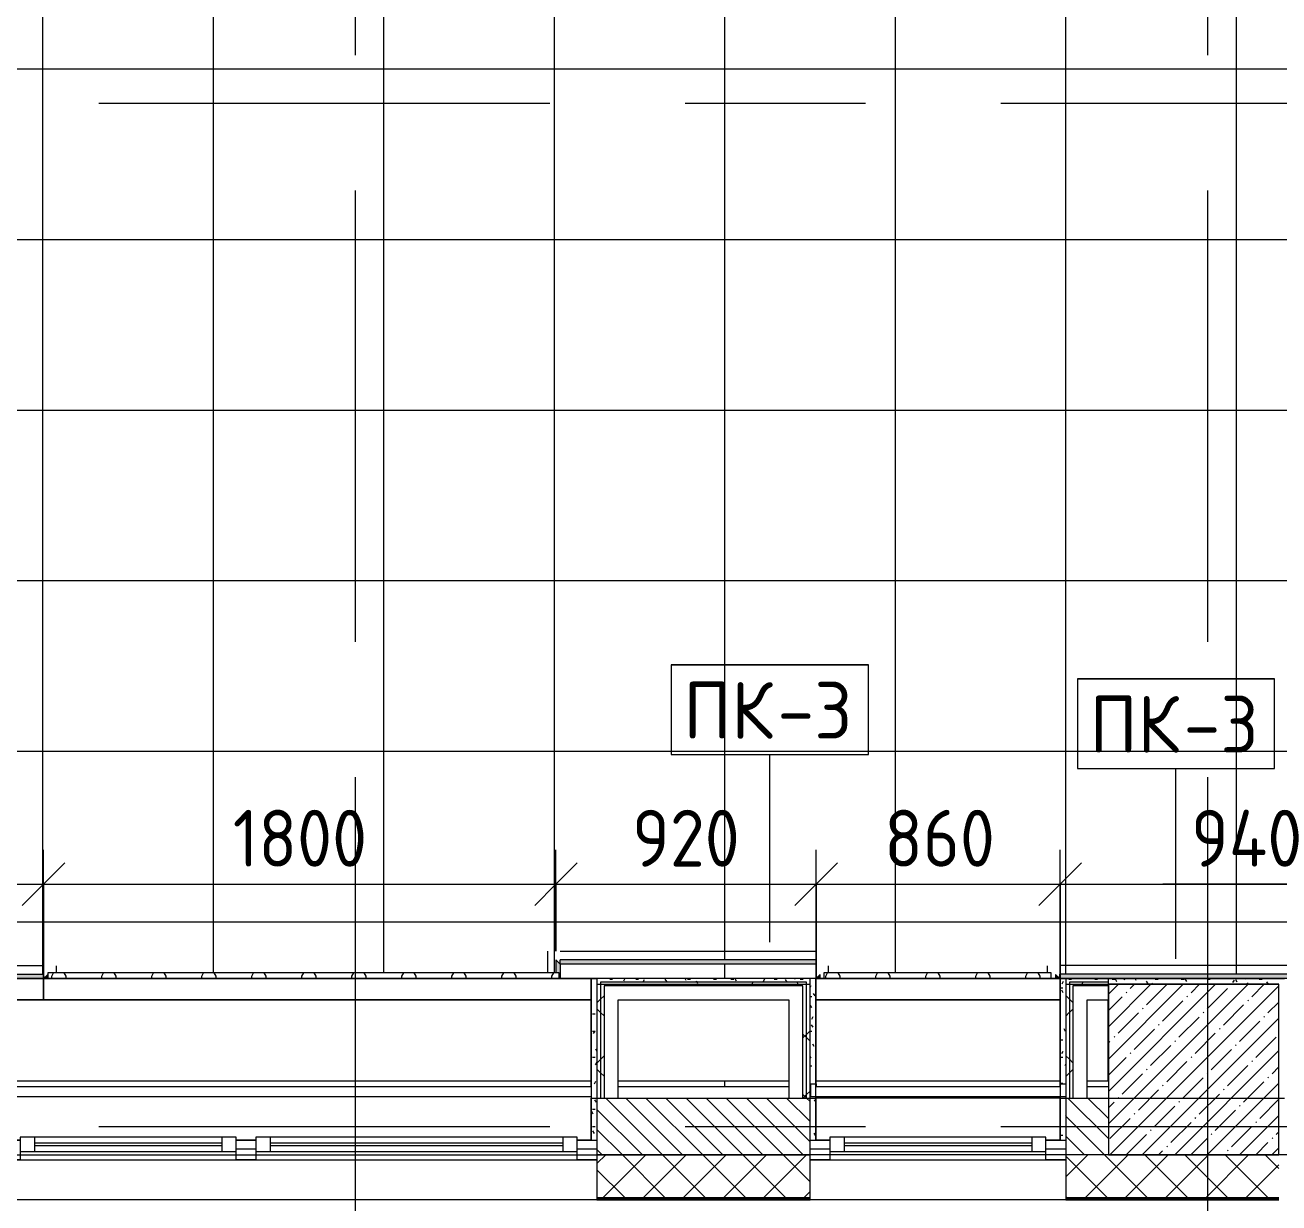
# Model space of a CAD drawing. Header units: millimetres. Extents: x -4005 to 195566, y -8553 to 29000.
# Drawn here: x 12847 to 17260, y -269 to 3874 of the extents above; entities that cross this region are included whole.
import ezdxf

# ---------------------------------------------------------------- set-up
doc = ezdxf.new("R2010")
doc.units = ezdxf.units.MM
doc.linetypes.add('Осевая', pattern=[3175, 635, -476.25, 1587.5, -476.25])
for name, color, linetype, lineweight in [('A-ANNO-DIMS', 7, 'Continuous', 9), ('A-ANNO-DIMS-100', 7, 'Continuous', 9), ('A-FLOR-PATT', 7, 'Continuous', 9), ('A-GENM', 7, 'Continuous', 9), ('A-GENM-IDEN', 7, 'Continuous', 9), ('A-GLAZ', 7, 'Continuous', 9), ('A-GLAZ-1', 7, 'Continuous', 13), ('A-WALL', 7, 'Continuous', 9), ('I-WALL', 7, 'Continuous', 9), ('S-COLS', 7, 'Continuous', 9), ('Знаки', 7, 'Continuous', 9), ('Оси', 7, 'Continuous', 9), ('Оси-2', 7, 'Осевая', 9)]:
    doc.layers.add(name, color=color, linetype=linetype, lineweight=lineweight)
for name, color, linetype, lineweight, true_color in [('A-FLOR-1', 7, 'Continuous', 9, 0x787878), ('A-GENM-1', 7, 'Continuous', 9, 0xff8040), ('A-GENM-2', 7, 'Continuous', 9, 0x004000), ('A-WALL-1', 9, 'Continuous', 9, 0x808080), ('A-WALL-FNSH-1', 9, 'Continuous', 9, 0x808080), ('I-WALL-2', 9, 'Continuous', 9, 0x808080), ('S-COLS-1', 9, 'Continuous', 9, 0x808080)]:
    doc.layers.add(name, color=color, linetype=linetype, lineweight=lineweight, true_color=true_color)
doc.styles.add('GOST Common_1', font='GOST_Common.ttf', dxfattribs={"height": 200})
doc.styles.add('ISOCPEUR_1', font='isocpeur.ttf', dxfattribs={"width": 0.9, "height": 200})
doc.dimstyles.new('ISO-2_0_0_9К_Средний_округл2', dxfattribs={"dimscale": 304.8, "dimtxt": 199.196235, "dimasz": 0.492126, "dimexe": 0.393701, "dimexo": 0, "dimgap": 0, "dimtad": 1, "dimdec": 0, "dimrnd": 10, "dimzin": 0, "dimdsep": 46, "dimtxsty": 'ISOCPEUR_1', "dimblk1": 'OBLIQUE', "dimblk2": 'OBLIQUE', "dimsah": 1, "dimcen": 0.09, "dimdle": 0.393701, "dimazin": 0, "dimtfac": 1, "dimtdec": 4, "dimtix": 1, "dimtmove": 0, "dimatfit": 3, "dimfxl": 1, "dimtvp": 1, "dimtolj": 1, "dimtzin": 0, "dimarcsym": 2})
doc.dimstyles.new('ISO-2_0_0_9К_Средний_округл2_1', dxfattribs={"dimscale": 304.8, "dimtxt": 199.196235, "dimasz": 0.492126, "dimexe": 0.393701, "dimexo": 0, "dimgap": 0, "dimtad": 1, "dimdec": 0, "dimrnd": 10, "dimzin": 0, "dimdsep": 46, "dimtxsty": 'ISOCPEUR_1', "dimblk1": 'OBLIQUE', "dimblk2": 'OBLIQUE', "dimsah": 1, "dimcen": 0.09, "dimdle": 0.393701, "dimazin": 0, "dimtfac": 1, "dimtdec": 4, "dimtix": 1, "dimtmove": 1, "dimatfit": 3, "dimfxl": 1, "dimtvp": 1, "dimtolj": 1, "dimtzin": 0, "dimarcsym": 2})
pattern_1 = [(0, (0, 0), (121.92, 30.48), [10.058, -81.382, 10.058, -81.382, -487.68]), (0, (0, 0), (121.92, 30.48), [-182.88, 10.058, -172.822, 10.058, -81.382, -213.36]), (0, (0, 0), (121.92, 30.48), [-457.2, 10.058, -50.902, 10.058, -142.342]), (120, (45.72, 15.24), (-87.356454, 90.345817), [10.058, -81.382, 10.058, -81.382, -487.68]), (120, (45.72, 15.24), (-87.356454, 90.345817), [-182.88, 10.058, -172.822, 10.058, -81.382, -213.36]), (120, (45.72, 15.24), (-87.356454, 90.345817), [-457.2, 10.058, -50.902, 10.058, -142.342]), (240, (60.96, 76.2), (-34.563546, -120.825817), [10.058, -81.382, 10.058, -81.382, -487.68]), (240, (60.96, 76.2), (-34.563546, -120.825817), [-182.88, 10.058, -172.822, 10.058, -81.382, -213.36]), (240, (60.96, 76.2), (-34.563546, -120.825817), [-457.2, 10.058, -50.902, 10.058, -142.342])]
pattern_2 = [(45, (0, 0), (-106.066, 106.066), []), (135, (0, 0), (-106.066, -106.066), [])]

# ---------------------------------------------------------------- blocks, each defined once
blk = doc.blocks.new('120_Окно_СКБ_2Ст - 120_Окно_СКБ_2Ст 2100х2500 _мал створка справа_-V9-План отделки полов с раскладкой материалов 1 этажа в осях 1-12')
at = {"layer": 'A-GLAZ'}
for p, q in [((1050, -57), (-1050, -57)), ((-1030, -127), (-980, -127)), ((-930, -107), (100, -107)), ((100, -117), (-930, -117)), ((150, -127), (220, -127)), ((270, -107), (930, -107)), ((930, -117), (270, -117)), ((980, -127), (1030, -127))]:
    blk.add_line(p, q, dxfattribs=at)
at = {"layer": 'A-GLAZ-1'}
for p, q in [((-1050, -127), (-1050, -57)), ((-1050, -57), (-980, -57)), ((-980, -57), (-980, -127)), ((150, -87), (-980, -87)), ((-980, -87), (-980, -137)), ((-930, -137), (-930, -87)), ((100, -137), (100, -87)), ((150, -127), (150, -57)), ((150, -57), (220, -57)), ((150, -137), (150, -87)), ((220, -57), (220, -127)), ((980, -87), (220, -87)), ((220, -87), (220, -137)), ((270, -137), (270, -87)), ((930, -137), (930, -87)), ((980, -127), (980, -57)), ((980, -57), (1050, -57)), ((980, -137), (980, -87)), ((1050, -57), (1050, -127)), ((-980, -127), (-1050, -127)), ((220, -127), (150, -127)), ((1050, -127), (980, -127)), ((-980, -137), (150, -137)), ((220, -137), (980, -137))]:
    blk.add_line(p, q, dxfattribs=at)
blk = doc.blocks.new('120_Окно_СКБ_1Ст - 120_Окно_СКБ_1Ст 900х2500_h_-V18-План отделки полов с раскладкой материалов 1 этажа в осях 1-12')
at = {"layer": 'A-GLAZ'}
for p, q in [((450, -57), (-450, -57)), ((-430, -127), (-380, -127)), ((-330, -107), (330, -107)), ((330, -117), (-330, -117)), ((380, -127), (430, -127))]:
    blk.add_line(p, q, dxfattribs=at)
at = {"layer": 'A-GLAZ-1'}
for p, q in [((-450, -127), (-450, -57)), ((-450, -57), (-380, -57)), ((-380, -57), (-380, -127)), ((380, -87), (-380, -87)), ((-380, -87), (-380, -137)), ((-330, -137), (-330, -87)), ((330, -137), (330, -87)), ((380, -127), (380, -57)), ((380, -57), (450, -57)), ((380, -137), (380, -87)), ((450, -57), (450, -127)), ((-380, -127), (-450, -127)), ((450, -127), (380, -127)), ((-380, -137), (380, -137))]:
    blk.add_line(p, q, dxfattribs=at)
blk = doc.blocks.new('Плинтус - Плинтус керамогранит бежевый-32866310-План отделки полов с раскладкой материалов 1 этажа в осях 1-12')
at = {"layer": 'A-GENM-1'}
blk.add_hatch(color=256, dxfattribs=at).paths.add_polyline_path([(0, 0), (0, -15), (938.2, -15), (937.4, 0), (146, 0)])
for p, q in [((0, 0), (938.2, 0)), ((0, -15), (0, 0)), ((0, -15), (938.2, -15)), ((938.2, 0), (938.2, -15)), ((0, -45), (938.2, -45))]:
    blk.add_line(p, q, dxfattribs=at)
blk = doc.blocks.new('Плинтус - Плинтус темный _ст_школа_-32863668-План отделки полов с раскладкой материалов 1 этажа в осях 1-12')
at = {"layer": 'A-GENM-2'}
blk.add_hatch(color=256, dxfattribs=at).paths.add_polyline_path([(-0.1, -0.2), (-0.2, -0.2), (-15, -15), (-0.1, -15)])
for p, q in [((-0.1, -0.1), (-15, -15)), ((-15, -15), (-0.1, -15)), ((-45, -45), (-20.1, -45))]:
    blk.add_line(p, q, dxfattribs=at)
blk = doc.blocks.new('Плинтус - Плинтус керамогранит бежевый-32866312-План отделки полов с раскладкой материалов 1 этажа в осях 1-12')
at = {"layer": 'A-GENM-1'}
blk.add_hatch(color=256, dxfattribs=at).paths.add_polyline_path([(900, 0), (0, 0), (1, -15), (900, -15)])
for p, q in [((0, 0), (900, 0)), ((0, -15), (0, 0)), ((0, -15), (900, -15)), ((900, 0), (900, -15)), ((0, -45), (900, -45))]:
    blk.add_line(p, q, dxfattribs=at)
blk = doc.blocks.new('Плинтус - Плинтус темный _ст_школа_-V75-План отделки полов с раскладкой материалов 1 этажа в осях 1-12')
at = {"layer": 'A-GENM-2'}
blk.add_hatch(color=256, dxfattribs=at).paths.add_polyline_path([(51.3, 0), (0, 0), (-15, -15), (31.3, -15), (31.3, -3.4), (51.3, -3.4)])
for p, q in [((0, 0), (-15, -15)), ((-15, -15), (31.3, -15)), ((0, 0), (51.3, 0)), ((-45, -45), (31.3, -45))]:
    blk.add_line(p, q, dxfattribs=at)
blk = doc.blocks.new('Плинтус - Плинтус керамогранит бежевый-32866314-План отделки полов с раскладкой материалов 1 этажа в осях 1-12')
at = {"layer": 'A-GENM-1'}
blk.add_hatch(color=256, dxfattribs=at).paths.add_polyline_path([(752.4, 0), (0, 0), (0, -15), (987.4, -15), (987.4, 0), (772.4, 0)])
for p, q in [((0, -15), (0, 0)), ((0, -15), (987.4, -15)), ((0, -45), (992.4, -45))]:
    blk.add_line(p, q, dxfattribs=at)
blk = doc.blocks.new('Плинтус - Плинтус 3-V86-План отделки полов с раскладкой материалов 1 этажа в осях 1-12')
at = {"layer": 'A-GENM'}
blk.add_hatch(color=256, dxfattribs=at).paths.add_polyline_path([(75, -1), (75, -15), (90, -15), (75, 0)])
for p, q in [((90, -15), (75, 0)), ((75, -15), (90, -15)), ((95, -45), (120, -45))]:
    blk.add_line(p, q, dxfattribs=at)
blk = doc.blocks.new('Плинтус - Плинтус 3-V87-План отделки полов с раскладкой материалов 1 этажа в осях 1-12')
at = {"layer": 'A-GENM'}
blk.add_hatch(color=256, dxfattribs=at).paths.add_polyline_path([(75, -15), (90, -15), (75, 0)])
for p, q in [((90, -15), (75, 0)), ((95, -45), (120, -45))]:
    blk.add_line(p, q, dxfattribs=at)
blk = doc.blocks.new('Съемный металлический экран с перфорацией - E1-V93-План отделки полов с раскладкой материалов 1 этажа в осях 1-12')
at = {"layer": 'Знаки'}
h = blk.add_hatch(dxfattribs=at)
h.set_pattern_fill('FP_134', color=256, style=0, pattern_type=2)
h.set_pattern_definition([(0, (-12908.85, -520), (0, 50.8), [13.612, -74.376]), (60, (-12883.45, -513.194), (-43.99409, 25.4), [13.612, -74.376]), (120, (-12876.645, -487.794), (-43.99409, -25.4), [13.612, -74.376]), (30, (-12895.24, -520), (9e-05, 101.59984), [13.612, -87.988]), (30, (-12920.64, -476.01), (9e-05, 101.59984), [13.612, -87.988]), (150, (-12908.85, -520), (-87.9881, -50.79984), [13.612, -87.988]), (150, (-12883.45, -476.01), (-87.9881, -50.79984), [13.612, -87.988]), (90, (-12876.645, -501.41), (-87.988, 50.8), [13.612, -87.988]), (90, (-12927.445, -501.41), (-87.988, 50.8), [13.612, -87.988])])
h.paths.add_polyline_path([(1800, 0), (1800, 20), (0, 20), (0, 0), (1584.9, 0)])
for p, q in [((1800, 20), (0, 20)), ((0, 20), (0, 0)), ((1800, 0), (1800, 20))]:
    blk.add_line(p, q, dxfattribs=at)
blk = doc.blocks.new('Съемный металлический экран с перфорацией - E2-V95-План отделки полов с раскладкой материалов 1 этажа в осях 1-12')
at = {"layer": 'Знаки'}
h = blk.add_hatch(dxfattribs=at)
h.set_pattern_fill('FP_136', color=256, style=0, pattern_type=2)
h.set_pattern_definition([(0, (-15640.23, -520), (0, 50.8), [13.612, -74.376]), (60, (-15614.83, -513.194), (-43.99409, 25.4), [13.612, -74.376]), (120, (-15608.024, -487.794), (-43.99409, -25.4), [13.612, -74.376]), (30, (-15626.62, -520), (9e-05, 101.59984), [13.612, -87.988]), (30, (-15652.02, -476.01), (9e-05, 101.59984), [13.612, -87.988]), (150, (-15640.23, -520), (-87.9881, -50.79984), [13.612, -87.988]), (150, (-15614.83, -476.01), (-87.9881, -50.79984), [13.612, -87.988]), (90, (-15608.02, -501.41), (-87.988, 50.8), [13.612, -87.988]), (90, (-15658.82, -501.41), (-87.988, 50.8), [13.612, -87.988])])
h.paths.add_polyline_path([(0, 0), (800, 0), (800, 20), (0, 20)])
for p, q in [((800, 20), (0, 20)), ((0, 20), (0, 0)), ((800, 0), (800, 20))]:
    blk.add_line(p, q, dxfattribs=at)
blk = doc.blocks.new('Зашивка приборов отопления19 - Зашивка приборов отопления-33282289-План отделки полов с раскладкой материалов 1 этажа в осях 1-12')
at = {"layer": 'A-WALL'}
for p, q in [((12120, 520), (10060, 520)), ((10060, 445), (12120, 445)), ((12120, 445), (10060.9, 445)), ((10060.9, 445), (10060.9, 105)), ((10060.9, 105), (12120, 105))]:
    blk.add_line(p, q, dxfattribs=at)
blk = doc.blocks.new('Зашивка приборов отопления20 - Зашивка приборов отопления-33282357-План отделки полов с раскладкой материалов 1 этажа в осях 1-12')
at = {"layer": 'A-WALL'}
for p, q in [((10940, 520), (10080, 520)), ((10940, 445), (10080, 445)), ((10080, 445), (10940, 445)), ((10060.9, 150), (10060.9, 105)), ((10060.9, 105), (10960, 105))]:
    blk.add_line(p, q, dxfattribs=at)
blk = doc.blocks.new('Mark Reiling - Mark Reiling-26174330-План отделки полов с раскладкой материалов 1 этажа в осях 1-12')
at = {"layer": 'A-GENM-IDEN'}
for p, q in [((-3.47, 1.49), (-3.47, -1.663)), ((-3.47, 1.49), (3.47, 1.49)), ((3.47, 1.49), (-3.47, 1.49)), ((-3.47, 1.49), (-3.47, -1.663)), ((3.47, -1.663), (3.47, 1.49)), ((3.47, -1.663), (3.47, 1.49)), ((-3.47, -1.663), (3.47, -1.663)), ((-3.47, -1.663), (3.47, -1.663))]:
    blk.add_line(p, q, dxfattribs=at)
blk = doc.blocks.new('DIMBLOCK46-План отделки полов с раскладкой материалов 1 этажа в осях 1-12')
at = {"layer": 'A-ANNO-DIMS-100'}
for p, q in [((15631, 521), (15631, 972.6)), ((16489.8, 520), (16489.8, 972.6)), ((15511, 852.6), (16489.8, 852.6)), ((15631, 852.6), (15631, 521)), ((16489.8, 852.6), (16489.8, 520))]:
    blk.add_line(p, q, dxfattribs=at)
at = {"layer": 'A-ANNO-DIMS-100', "lineweight": 20}
for p, q in [((15631, 852.6), (15706, 927.6)), ((16489.8, 852.6), (16564.8, 927.6)), ((15631, 852.6), (15556, 777.6)), ((16489.8, 852.6), (16414.8, 777.6))]:
    blk.add_line(p, q, dxfattribs=at)
at = {"layer": 'A-ANNO-DIMS-100', "color": 0, "insert": (15870.8, 1113.9), "char_height": 200, "width": 455.087, "attachment_point": 1, "line_spacing_factor": 1.149209, "style": 'ISOCPEUR_1'}
blk.add_mtext('860', dxfattribs=at)
blk = doc.blocks.new('_Oblique')
at = {"color": 0, "linetype": 'ByBlock', "lineweight": -2}
blk.add_line((-0.5, -0.5), (0.5, 0.5), dxfattribs=at)
blk = doc.blocks.new('DIMBLOCK47-План отделки полов с раскладкой материалов 1 этажа в осях 1-12')
at = {"layer": 'A-ANNO-DIMS-100'}
for p, q in [((16489.8, 520), (16489.8, 972.6)), ((17426.8, 809.5), (17426.8, 972.6)), ((16489.8, 852.6), (17546.8, 852.6)), ((16489.8, 852.6), (16489.8, 520)), ((16851.1, 852.6), (16958.3, 852.6)), ((17349.5, 852.6), (16851.1, 852.6)), ((17426.8, 852.6), (17426.8, 809.5))]:
    blk.add_line(p, q, dxfattribs=at)
at = {"layer": 'A-ANNO-DIMS-100', "lineweight": 20}
for p, q in [((16489.8, 852.6), (16564.8, 927.6)), ((17426.8, 852.6), (17501.8, 927.6)), ((16489.8, 852.6), (16414.8, 777.6)), ((17426.8, 852.6), (17351.8, 777.6))]:
    blk.add_line(p, q, dxfattribs=at)
at = {"layer": 'A-ANNO-DIMS-100', "color": 0, "insert": (16951.1, 1113.9), "char_height": 200, "width": 478.071, "attachment_point": 1, "line_spacing_factor": 1.149209, "style": 'ISOCPEUR_1'}
blk.add_mtext('940', dxfattribs=at)
blk = doc.blocks.new('DIMBLOCK48-План отделки полов с раскладкой материалов 1 этажа в осях 1-12')
at = {"layer": 'A-ANNO-DIMS-100'}
for p, q in [((12912.4, 445), (12912.4, 972.6)), ((14715.8, 616.3), (14715.8, 972.6)), ((12792.4, 852.6), (14715.8, 852.6)), ((12912.4, 852.6), (12912.4, 445)), ((14715.8, 852.6), (14715.8, 616.3))]:
    blk.add_line(p, q, dxfattribs=at)
at = {"layer": 'A-ANNO-DIMS-100', "lineweight": 20}
for p, q in [((12912.4, 852.6), (12987.4, 927.6)), ((14715.8, 852.6), (14790.8, 927.6)), ((12912.4, 852.6), (12837.4, 777.6)), ((14715.8, 852.6), (14640.8, 777.6))]:
    blk.add_line(p, q, dxfattribs=at)
at = {"layer": 'A-ANNO-DIMS-100', "color": 0, "insert": (13578.5, 1113.9), "char_height": 200, "width": 565.411, "attachment_point": 1, "line_spacing_factor": 1.149209, "style": 'ISOCPEUR_1'}
blk.add_mtext('1800', dxfattribs=at)
blk = doc.blocks.new('DIMBLOCK49-План отделки полов с раскладкой материалов 1 этажа в осях 1-12')
at = {"layer": 'A-ANNO-DIMS-100'}
for p, q in [((14715.8, 616.3), (14715.8, 972.6)), ((15631, 521), (15631, 972.6)), ((14715.8, 852.6), (15751, 852.6)), ((14715.8, 852.6), (14715.8, 616.3)), ((15631, 852.6), (15631, 521))]:
    blk.add_line(p, q, dxfattribs=at)
at = {"layer": 'A-ANNO-DIMS-100', "lineweight": 20}
for p, q in [((14715.8, 852.6), (14790.8, 927.6)), ((15631, 852.6), (15706, 927.6)), ((14715.8, 852.6), (14640.8, 777.6)), ((15631, 852.6), (15556, 777.6))]:
    blk.add_line(p, q, dxfattribs=at)
at = {"layer": 'A-ANNO-DIMS-100', "color": 0, "insert": (14983.8, 1113.9), "char_height": 200, "width": 455.087, "attachment_point": 1, "line_spacing_factor": 1.149209, "style": 'ISOCPEUR_1'}
blk.add_mtext('920', dxfattribs=at)
blk = doc.blocks.new('DIMBLOCK56-План отделки полов с раскладкой материалов 1 этажа в осях 1-12')
at = {"layer": 'A-ANNO-DIMS-100'}
for p, q in [((11920, 565), (11920, 972.6)), ((12912.4, 808.5), (12912.4, 972.6)), ((11920, 852.6), (13032.4, 852.6)), ((11920, 852.6), (11920, 565)), ((12912.4, 852.6), (12912.4, 808.5))]:
    blk.add_line(p, q, dxfattribs=at)
at = {"layer": 'A-ANNO-DIMS-100', "lineweight": 20}
for p, q in [((11920, 852.6), (11995, 927.6)), ((12912.4, 852.6), (12987.4, 927.6)), ((11920, 852.6), (11845, 777.6)), ((12912.4, 852.6), (12837.4, 777.6))]:
    blk.add_line(p, q, dxfattribs=at)
at = {"layer": 'A-ANNO-DIMS-100', "color": 0, "insert": (12226.6, 1113.9), "char_height": 200, "width": 455.087, "attachment_point": 1, "line_spacing_factor": 1.149209, "style": 'ISOCPEUR_1'}
blk.add_mtext('990', dxfattribs=at)

msp = doc.modelspace()

# ---------------------------------------------------------------- hatches: boundary and pattern name
at = {"layer": 'A-FLOR-PATT'}
h = msp.add_hatch(dxfattribs=at)
h.set_pattern_fill('FP_115', color=256, style=0, pattern_type=2)
h.set_pattern_definition([(180, (6909.74, 3720), (7e-14, -600), []), (270, (6909.74, 3720), (600, 4e-14), [])])
h.paths.add_polyline_path([(15535, 140), (15535, 160.3), (14935, 160.3), (14935, 140), (15528, 140)])
h.paths.add_polyline_path([(9772.3, 140), (9835, 140), (9835, 159.9), (9434.7, 159.9), (9434.7, 140)])
h.paths.add_polyline_path([(16510, 520), (17426.8, 520), (17435, 528.2), (17435, 540), (19235, 540), (19235, 535), (20475, 535), (20475, 4355), (14310, 4355), (14310, 4370), (14295, 4370), (14295, 7693), (14310, 7693), (14310, 7700), (14265, 7700), (14265, 7693), (14215, 7693), (14215, 7843), (14225, 7843), (14225, 7863), (14175, 7863), (14175, 7903), (14225, 7903), (14225, 7900), (14310, 7900), (14310, 7920), (13957.1, 7920), (13956.8, 7917.8), (13785, 7917.8), (13784.8, 7920), (12780, 7920), (12780, 7900), (12865, 7900), (12865, 7903), (12915, 7903), (12915, 7863), (12865, 7863), (12865, 7843), (12875, 7843), (12875, 7693), (12825, 7693), (12825, 7700), (12780, 7700), (12780, 7693), (12795, 7693), (12795, 7050), (12780, 7050), (12780, 7035), (11460, 7035), (11460, 7050), (11445, 7050.4), (11445, 7665), (8775, 7665), (8775, 7120), (8760, 7120), (8758.9, 7105), (7640, 7105), (7640, 7120), (7625, 7120), (7625, 7693), (6005, 7693), (6005, 7920), (5488.2, 7920), (5487.5, 7910.8), (5422.5, 7910.8), (5421.8, 7920), (4610.2, 7920), (4610.2, 7913), (4520, 7913), (4520, 7920), (4505, 7920), (4505, 7900), (4555, 7900), (4555, 7883), (4545, 7883), (4545, 7843), (4555, 7843), (4555, 7693), (3765, 7693), (3765, 535), (4231, 535), (4231, 520), (4234, 523), (4234, 540), (6034, 540), (6034, 535), (8280.2, 535), (8280.2, 520), (8295.2, 535), (8295.2, 520), (8409.7, 520), (8409.7, 540), (9209.7, 540), (9209.7, 520), (9323.7, 520.6), (9323.7, 535), (9338.7, 520), (9339.7, 535), (10121, 535), (10121, 520), (10125, 524), (10125, 540), (11925, 540), (11925, 535), (12912.4, 535), (12912.4, 520), (12927.4, 535), (12927.4, 540), (14715.8, 540), (14715.8, 586.3), (14730.8, 571.3), (14730.8, 520), (15631, 521), (15645, 535), (15645, 520), (15658.8, 520), (15658.8, 540), (16458.8, 540), (16458.8, 520), (16473.8, 520), (16473.8, 534.9), (16490, 520)])
h.paths.add_polyline_path([(17272.4, 521), (16488.7, 521.3), (16488.7, 536), (17426.8, 535), (17426.8, 521), (17279.1, 521)])
h.paths.add_polyline_path([(14935, 571), (14731, 571), (14731, 586), (15631, 586), (15630, 571), (15189.5, 571)])
h.paths.add_polyline_path([(14255, 7843), (14265, 7843), (14265, 7883), (14255, 7883)])
h.paths.add_polyline_path([(12825, 7843), (12835, 7843), (12834.7, 7883), (12825, 7883), (12825, 7878.8)])
at = {"layer": 'A-WALL'}
h = msp.add_hatch(dxfattribs=at)
h.set_pattern_fill('FP_33', color=256, style=0, pattern_type=2)
h.set_pattern_definition([(135, (0, 0), (-35.35534, -35.35534), [])])
h.paths.add_polyline_path([(19360, -100), (20710, -100), (20710, 100), (19360, 100), (19360, -80)])
h.paths.add_polyline_path([(6830, -100), (7660, -100), (7660, 100), (6830, 100), (6830, -80)])
h.paths.add_polyline_path([(9359.7, -100), (9910, -100), (9910, 100), (9159.7, 100), (9159.7, -100), (9339.7, -100)])
h.paths.add_polyline_path([(28309.7, -100), (28309.7, 100), (27310, 100), (27310, -100), (28055.3, -100)])
h.paths.add_polyline_path([(26410, -100), (26410, 100), (26160, 100), (26160, -100), (26362.4, -100)])
h.paths.add_polyline_path([(12160, -100), (12160, 100), (12010, 100), (12010, -100), (12140, -100)])
h.paths.add_polyline_path([(14860, -100), (15610, -100), (15610, 100), (14860, 100), (14860, -80)])
h.paths.add_polyline_path([(25435, -100), (25560, -100), (25560, 100), (25435, 100), (25435, -80)])
h.paths.add_polyline_path([(16510, -100), (16660, -100), (16660, 100), (16510, 100), (16510, -80)])
h.paths.add_polyline_path([(22635, -100), (22635, 100), (22510, 100), (22510, -100)])
h.paths.add_polyline_path([(21610, -100), (21910, -100), (21910, 100), (21610, 100), (21610, -80)])
h = msp.add_hatch(dxfattribs=at)
h.set_pattern_fill('FP_8', color=256, style=0, pattern_type=2)
h.set_pattern_definition([(45, (0, 0), (-70.71068, 70.71068), []), (135, (0, 0), (-70.71068, -70.71068), [])])
h.paths.add_polyline_path([(38212.5, -250), (38889.7, -250), (38889.7, -100), (37990, -100), (37990, -250)])
h.paths.add_polyline_path([(28309.7, -250), (28309.7, -100), (27310, -100), (27310, -250), (28055.3, -250)])
h.paths.add_polyline_path([(29209.7, -250), (30210, -250), (30210, -100), (29209.7, -100), (29209.7, -207.1)])
h.paths.add_polyline_path([(33010, -250), (33870, -250), (33870, -100), (33010, -100), (33010, -197.6)])
h.paths.add_polyline_path([(35970, -250), (37090, -250), (37090, -100), (35970, -100), (35970, -190.3)])
h.paths.add_polyline_path([(7660, -250), (8259.7, -250), (8259.7, -100), (6830, -100), (6830, -250)])
h.paths.add_polyline_path([(26023.8, -250), (26410, -250), (26410, -100), (25435, -100), (25435, -250)])
h.paths.add_polyline_path([(12010, -250), (12760, -250), (12760, -100), (12010, -100), (12010, -249.9)])
h.paths.add_polyline_path([(22635, -250), (22635, -100), (21610, -100), (21610, -250), (21961, -250)])
h.paths.add_polyline_path([(15610, -250), (15610, -100), (14860, -100), (14860, -250), (15189.5, -250)])
h.paths.add_polyline_path([(16510, -250), (17260, -250), (17260, -100), (16510, -100), (16510, -238.7)])
h.paths.add_polyline_path([(19360, -250), (20710, -250), (20710, -100), (19360, -100), (19360, -231.6)])
h.paths.add_polyline_path([(-260, -250), (3730, -250), (3730, -100), (-260, -100), (-260, -210)])
h.paths.add_polyline_path([(9910, -250), (9910, -100), (9159.7, -100), (9159.7, -250), (9772.3, -250)])
at = {"layer": 'I-WALL'}
h = msp.add_hatch(dxfattribs=at)
h.set_pattern_fill('FP_129', color=256, style=0, pattern_type=2)
h.set_pattern_definition(pattern_2)
h.paths.add_polyline_path([(14872.5, 100), (14872.3, 500), (14860, 500), (14860, 100)])
h = msp.add_hatch(dxfattribs=at)
h.set_pattern_fill('FP_129', color=256, style=0, pattern_type=2)
h.set_pattern_definition(pattern_2)
h.paths.add_polyline_path([(14885, 100), (14885, 500), (14872.5, 500), (14872.5, 100)])
h = msp.add_hatch(dxfattribs=at)
h.set_pattern_fill('FP_129', color=256, style=0, pattern_type=2)
h.set_pattern_definition(pattern_2)
h.paths.add_polyline_path([(15597.5, 495), (15597.5, 500), (14885, 500), (14885, 495), (15585, 495)])
h = msp.add_hatch(dxfattribs=at)
h.set_pattern_fill('FP_129', color=256, style=0, pattern_type=2)
h.set_pattern_definition(pattern_2)
h.paths.add_polyline_path([(15597.5, 100), (15597.5, 495), (15585, 495), (15585, 100)])
h = msp.add_hatch(dxfattribs=at)
h.set_pattern_fill('FP_129', color=256, style=0, pattern_type=2)
h.set_pattern_definition(pattern_2)
h.paths.add_polyline_path([(15610, 100), (15610, 500), (15597.5, 500), (15597.5, 100)])
h = msp.add_hatch(dxfattribs=at)
h.set_pattern_fill('FP_129', color=256, style=0, pattern_type=2)
h.set_pattern_definition(pattern_2)
h.paths.add_polyline_path([(16522.5, 100), (16522.3, 500), (16510, 500), (16510, 100), (16520.9, 100)])
h = msp.add_hatch(dxfattribs=at)
h.set_pattern_fill('FP_129', color=256, style=0, pattern_type=2)
h.set_pattern_definition(pattern_2)
h.paths.add_polyline_path([(16522.5, 100), (16535, 100), (16535, 500), (16522.5, 500), (16522.5, 121.7)])
h = msp.add_hatch(dxfattribs=at)
h.set_pattern_fill('FP_129', color=256, style=0, pattern_type=2)
h.set_pattern_definition(pattern_2)
h.paths.add_polyline_path([(16585, 495), (16660, 495), (16660, 500), (16535, 500), (16535, 495)])
at = {"layer": 'I-WALL-2'}
h = msp.add_hatch(dxfattribs=at)
h.set_pattern_fill('FP_116', color=256, style=0, pattern_type=2)
h.set_pattern_definition(pattern_1)
h.paths.add_polyline_path([(14850.9, 100), (14860, 100), (14860, 520), (14840, 520), (14840, 100)])
h = msp.add_hatch(dxfattribs=at)
h.set_pattern_fill('FP_116', color=256, style=0, pattern_type=2)
h.set_pattern_definition(pattern_1)
h.paths.add_polyline_path([(15189.5, 500), (15630, 500), (15630, 520), (14860, 520), (14860, 500), (14935, 500)])
h = msp.add_hatch(dxfattribs=at)
h.set_pattern_fill('FP_116', color=256, style=0, pattern_type=2)
h.set_pattern_definition(pattern_1)
h.paths.add_polyline_path([(15610.9, 150), (15630, 150), (15630, 500), (15610, 500), (15610, 150)])
h = msp.add_hatch(dxfattribs=at)
h.set_pattern_fill('FP_116', color=256, style=0, pattern_type=2)
h.set_pattern_definition(pattern_1)
h.paths.add_polyline_path([(16660, 500), (17260, 500), (17260, 520), (16490, 520), (16490, 500), (16658.7, 500)])
h = msp.add_hatch(dxfattribs=at)
h.set_pattern_fill('FP_116', color=256, style=0, pattern_type=2)
h.set_pattern_definition(pattern_1)
h.paths.add_polyline_path([(16510, 150), (16510, 500), (16490, 499.5), (16490, 150)])
h = msp.add_hatch(dxfattribs=at)
h.set_pattern_fill('FP_116', color=256, style=0, pattern_type=2)
h.set_pattern_definition(pattern_1)
h.paths.add_polyline_path([(14840, -48), (14860, -48), (14860, 100), (14840, 100)])
h = msp.add_hatch(dxfattribs=at)
h.set_pattern_fill('FP_116', color=256, style=0, pattern_type=2)
h.set_pattern_definition(pattern_1)
h.paths.add_polyline_path([(15630, -48), (15630, 100), (15610, 100), (15610, -48)])
h = msp.add_hatch(dxfattribs=at)
h.set_pattern_fill('FP_116', color=256, style=0, pattern_type=2)
h.set_pattern_definition(pattern_1)
h.paths.add_polyline_path([(16490, -48), (16510, -48), (16510, 100), (16490, 100), (16490, -44.4)])
at = {"layer": 'S-COLS'}
h = msp.add_hatch(dxfattribs=at)
h.set_pattern_fill('FP_1', color=256, style=0, pattern_type=2)
h.set_pattern_definition([(45, (0, 0), (-57.02463, 57.02463), []), (45, (57.025, 0), (-57.02463, 57.02463), [100.806, -20.161, 3.353, -16.808])])
h.paths.add_polyline_path([(17260, -100), (17260, 500), (16660, 500), (16660, -100), (17220.9, -100)])

# ---------------------------------------------------------------- linework, layer by layer
at = {"layer": 'A-FLOR-1'}
for p, q in [((14840, 445), (12780, 445)), ((16490, 445), (15630, 445)), ((16658.7, 160.3), (16658.7, 445)), ((12780, 160.3), (14840, 160.3)), ((14935, 160.3), (15535, 160.3)), ((15630, 160.3), (16490, 160.3)), ((16585, 160.3), (16658.7, 160.3))]:
    msp.add_line(p, q, dxfattribs=at)
at = {"layer": 'A-GENM-IDEN'}
for p, q in [((15468.1, 648.8), (15468.1, 1304.6)), ((16897.7, 589.9), (16897.7, 1255.6))]:
    msp.add_line(p, q, dxfattribs=at)
at = {"layer": 'A-WALL'}
for p, q in [((14840, 141), (14840, 520)), ((14872.5, 507.5), (14872.5, 100)), ((15597.5, 507.5), (14872.5, 507.5)), ((14885, 495), (14885, 100)), ((15585, 495), (14885, 495)), ((15585, 100), (15585, 495)), ((15597.5, 100), (15597.5, 507.5)), ((16522.5, 507.5), (16522.5, 100)), ((16660, 507.5), (16522.5, 507.5)), ((16535, 495), (16535, 100)), ((16660, 495), (16535, 495)), ((8260, -100), (15610, -100)), ((21910, -100), (14860, -100)), ((14860, -258), (12760, -258)), ((14860, -250), (15610, -250)), ((14860, -253), (15610, -253)), ((16510, -258), (15610, -258)), ((16510, -250), (17260, -250)), ((16510, -253), (17260, -253))]:
    msp.add_line(p, q, dxfattribs=at)
at = {"layer": 'A-WALL-1'}
for p, q in [((14860, 520), (14860, -250)), ((15630, 520), (14860, 520)), ((14860, 500), (15610, 500)), ((15610, -250), (15610, 520)), ((15630, 150), (15630, 520)), ((16490, 520), (16490, 150)), ((16510, 520), (16510, -250)), ((16510, 500), (17260, 500)), ((16660, 445), (16660, 520)), ((14935, 100), (14935, 445)), ((14935, 445), (15535, 445)), ((15535, 445), (15535, 100)), ((16585, 100), (16585, 445)), ((16585, 445), (16660, 445)), ((14840, 141), (14840, 100)), ((15610, 150), (15630, 150)), ((16490, 150), (16510, 150)), ((14840, 100), (15630, 100)), ((15630, -48), (15630, 100)), ((16490, 100), (17280, 100)), ((16490, 100), (16490, -48)), ((14840, -48), (14860, -48)), ((15610, -48), (15630, -48)), ((16490, -48), (16510, -48))]:
    msp.add_line(p, q, dxfattribs=at)
at = {"layer": 'A-WALL-FNSH-1'}
for p, q in [((15631, 521), (14839, 521)), ((14839, 521), (14839, 141)), ((14840, 520), (14860, 520)), ((15631, 150), (15631, 520)), ((17281, 521), (16488.8, 521)), ((16488.8, 520), (16488.8, 140.5)), ((16489.8, 140.5), (16489.8, 520)), ((16489.8, 520), (17280, 520)), ((14839, 141), (14840, 141)), ((15630, 150), (15631, 150)), ((16488.8, 140.5), (16489.8, 140.5)), ((14839, 100), (14839, -48)), ((14840, 100), (14839, 100)), ((14840, -48), (14840, 100)), ((15631, 100), (15630, 100)), ((15631, -48), (15631, 100)), ((16489, 100), (16489, -48)), ((16490, 100), (16489, 100)), ((14839, -48), (14840, -48)), ((15630, -48), (15631, -48)), ((16489, -48), (16490, -48)), ((14860, -250), (14860, -258)), ((14860, -258), (15610, -258)), ((15610, -258), (15610, -250)), ((16510, -250), (16510, -258)), ((16510, -258), (17260, -258))]:
    msp.add_line(p, q, dxfattribs=at)
at = {"layer": 'I-WALL'}
for p, q in [((12780.5, 521), (14839, 521)), ((14839, 520), (12781, 520)), ((15631, 521), (16488.8, 521)), ((15631, 521), (15631, 520)), ((16488.8, 520), (15631, 520)), ((16488.8, 520), (16488.8, 521)), ((12780, 140), (14840, 140)), ((14935, 140), (15535, 140)), ((15630, 100), (15630, 150)), ((15631, 140.5), (15630, 140.5)), ((15630, 140), (16490, 140)), ((15631, 150), (15631, 140.5)), ((16490, 150), (16490, 100)), ((16585, 140), (16660, 140)), ((16489, 100), (15631, 100)), ((13660, -80), (13590, -80)), ((14860, -80), (14790, -80)), ((15680, -80), (15610, -80)), ((16510, -80), (16440, -80))]:
    msp.add_line(p, q, dxfattribs=at)
at = {"layer": 'S-COLS-1'}
for p, q in [((17260, 500), (16660, 500)), ((16660, 500), (16660, -100)), ((17260, -100), (17260, 500)), ((16660, -100), (17260, -100))]:
    msp.add_line(p, q, dxfattribs=at)
at = {"layer": 'Оси'}
for p, q in [((14010, -1906.3), (14010, 593.7)), ((17010, -1906.3), (17010, 593.7))]:
    msp.add_line(p, q, dxfattribs=at)
at = {"layer": 'Оси-2'}
for p, q in [((14010, 593.7), (14010, 24898.1)), ((17010, 593.7), (17010, 24898.1)), ((-704.7, 3600), (35850, 3600)), ((-704.7, 0), (35850, 0))]:
    msp.add_line(p, q, dxfattribs=at)

# ---------------------------------------------------------------- block references
at = {"layer": 'A-GENM', "rotation": 90}
for name, p in [('Плинтус - Плинтус 3-V87-План отделки полов с раскладкой материалов 1 этажа в осях 1-12', (12912.4, 445)), ('Плинтус - Плинтус 3-V86-План отделки полов с раскладкой материалов 1 этажа в осях 1-12', (15630, 445))]:
    msp.add_blockref(name, p, dxfattribs=at)
at = {"layer": 'A-GENM-1', "rotation": 180}
for name, p in [('Плинтус - Плинтус керамогранит бежевый-32866312-План отделки полов с раскладкой материалов 1 этажа в осях 1-12', (15631, 571)), ('Плинтус - Плинтус керамогранит бежевый-32866314-План отделки полов с раскладкой материалов 1 этажа в осях 1-12', (12912.4, 520)), ('Плинтус - Плинтус керамогранит бежевый-32866310-План отделки полов с раскладкой материалов 1 этажа в осях 1-12', (17426.8, 521))]:
    msp.add_blockref(name, p, dxfattribs=at)
at = {"layer": 'A-GENM-2', "rotation": 270}
for name, p in [('Плинтус - Плинтус темный _ст_школа_-V75-План отделки полов с раскладкой материалов 1 этажа в осях 1-12', (14730.8, 571.3)), ('Плинтус - Плинтус темный _ст_школа_-32863668-План отделки полов с раскладкой материалов 1 этажа в осях 1-12', (16488.8, 519.9))]:
    msp.add_blockref(name, p, dxfattribs=at)
at = {"layer": 'A-GENM-IDEN', "xscale": 99.99999999999993, "yscale": 99.99999999999993, "zscale": 99.99999999999993}
for p in [(15468.1, 1475.1), (16897.7, 1426.1)]:
    msp.add_blockref('Mark Reiling - Mark Reiling-26174330-План отделки полов с раскладкой материалов 1 этажа в осях 1-12', p, dxfattribs=at)
at = {"layer": 'A-GLAZ', "rotation": 180}
for name, p in [('120_Окно_СКБ_2Ст - 120_Окно_СКБ_2Ст 2100х2500 _мал створка справа_-V9-План отделки полов с раскладкой материалов 1 этажа в осях 1-12', (13810, -175)), ('120_Окно_СКБ_1Ст - 120_Окно_СКБ_1Ст 900х2500_h_-V18-План отделки полов с раскладкой материалов 1 этажа в осях 1-12', (16060, -175))]:
    msp.add_blockref(name, p, dxfattribs=at)
at = {"layer": 'A-WALL'}
for name, p in [('Зашивка приборов отопления19 - Зашивка приборов отопления-33282289-План отделки полов с раскладкой материалов 1 этажа в осях 1-12', (2720, 0)), ('Зашивка приборов отопления20 - Зашивка приборов отопления-33282357-План отделки полов с раскладкой материалов 1 этажа в осях 1-12', (5550, 0))]:
    msp.add_blockref(name, p, dxfattribs=at)
at = {"layer": 'Знаки'}
for name, p in [('Съемный металлический экран с перфорацией - E1-V93-План отделки полов с раскладкой материалов 1 этажа в осях 1-12', (12927.4, 520)), ('Съемный металлический экран с перфорацией - E2-V95-План отделки полов с раскладкой материалов 1 этажа в осях 1-12', (15658.8, 520))]:
    msp.add_blockref(name, p, dxfattribs=at)

# ---------------------------------------------------------------- texts
at = {"layer": 'A-GENM-IDEN', "char_height": 200, "attachment_point": 1, "style": 'GOST Common_1'}
for s, insert, width in [('ПК', (15164, 1564.2), 400.844), ('-3', (15494.8, 1564.2), 344.726), ('ПК', (16593.6, 1515.2), 400.844), ('-3', (16924.3, 1515.2), 344.726)]:
    msp.add_mtext(s, dxfattribs=dict(at, insert=insert, width=width))

# ---------------------------------------------------------------- dimensions: what is measured, and where the dimension line sits
at = {"layer": 'A-ANNO-DIMS'}
for base, p1, p2, override, picture, middle in [((12912.4, 852.6), (11920, 565), (12912.4, 808.5), {"dimpost": '<>', "dimfxl": 1021.876282}, 'DIMBLOCK56-План отделки полов с раскладкой материалов 1 этажа в осях 1-12', (12416.2, 952.6)), ((14715.8, 852.6), (12912.4, 445), (14715.8, 616.3), {"dimpost": '<>', "dimfxl": 1811.494642}, 'DIMBLOCK48-План отделки полов с раскладкой материалов 1 этажа в осях 1-12', (13814.1, 952.6)), ((15631, 852.6), (14715.8, 616.3), (15631, 521), {"dimpost": '<>', "dimfxl": 920.122802}, 'DIMBLOCK49-План отделки полов с раскладкой материалов 1 этажа в осях 1-12', (15173.4, 952.6)), ((16489.8, 852.6), (15631, 521), (16489.8, 520), {"dimpost": '<>', "dimfxl": 858.824603}, 'DIMBLOCK46-План отделки полов с раскладкой материалов 1 этажа в осях 1-12', (16060.4, 952.6))]:
    dim = msp.add_linear_dim(base=base, p1=p1, p2=p2, dimstyle='ISO-2_0_0_9К_Средний_округл2', override=override, dxfattribs=at)
    dim.commit()
    dim.dimension.update_dxf_attribs({"geometry": picture, "text_midpoint": middle})
dim = msp.add_linear_dim(base=(17426.8, 852.6), p1=(16489.8, 520), p2=(17426.8, 809.5), dimstyle='ISO-2_0_0_9К_Средний_округл2_1', override={"dimpost": '<>', "dimfxl": 980.719231}, dxfattribs=at)
dim.commit()
dim.dimension.update_dxf_attribs({"geometry": 'DIMBLOCK47-План отделки полов с раскладкой материалов 1 этажа в осях 1-12', "text_midpoint": (17190.2, 980.6), "dimtype": 160})

doc.saveas('drawing.dxf')
